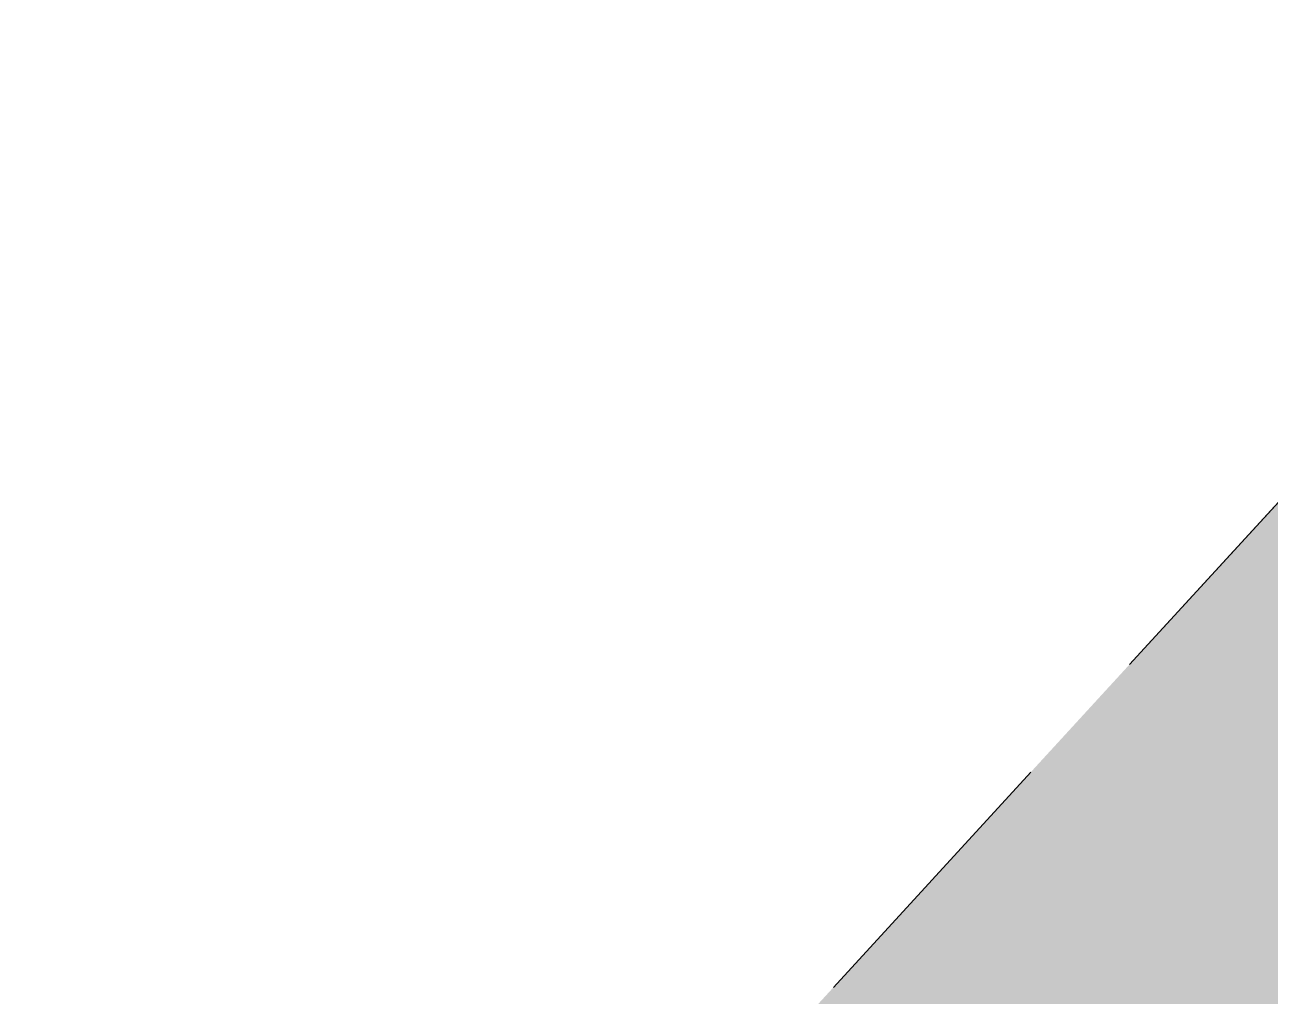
# Model space of a CAD drawing. Header units: inches. Extents: x 248001 to 248864, y 535757 to 536301.
# Drawn here: x 248028.19 to 248055.28, y 536141.14 to 536162.26 of the extents above; entities that cross this region are included whole.
import ezdxf

# ---------------------------------------------------------------- set-up
doc = ezdxf.new("R2010")
doc.units = ezdxf.units.IN
doc.header["$MEASUREMENT"] = 0
doc.linetypes.add('DASHED2', pattern=[9.525, 6.35, -3.175])
doc.layers.add('E1 precinct', color=88, linetype='Continuous')
doc.layers.add('SURVEYED_BOUNDARY', color=7, linetype='DASHED2', lineweight=70)

msp = doc.modelspace()

# ---------------------------------------------------------------- hatches: boundary and pattern name
at = {"layer": 'E1 precinct', "transparency": 33554572}
h = msp.add_hatch(color=256, dxfattribs=at)
h.dxf.hatch_style = 1
h.paths.add_polyline_path([(248125.881, 536173.511), (248142.626, 536189.548), (248165.536, 536210.549), (248187.46, 536231.75), (248215.159, 536251.979), (248225.404, 536256.075), (248238.564, 536259.209), (248227.215, 536257.452), (248219.508, 536256.259), (248212.302, 536255.144), (248209.894, 536255.97), (248178.196, 536238.127), (248177.394, 536238.306), (248174.941, 536236.346), (248163.608, 536220.002), (248154.191, 536212.222), (248143.268, 536204.986), (248127.391, 536192.578), (248118.529, 536189.279), (248115.391, 536187.244), (248109.852, 536182.619), (248101.559, 536174.023), (248085.757, 536167.303), (248070.27, 536162), (248059.708, 536156.564), (248056.51, 536153.029), (248043.62, 536138.982), (248033.15, 536127.572), (248051.857, 536130.118), (248095.144, 536147.558), (248113.598, 536162.26)])
h = msp.add_hatch(color=256, dxfattribs=at)
h.dxf.hatch_style = 1
h.paths.add_polyline_path([(248125.881, 536173.511), (248142.626, 536189.548), (248165.536, 536210.549), (248187.46, 536231.75), (248215.159, 536251.979), (248225.404, 536256.075), (248238.564, 536259.209), (248227.215, 536257.452), (248219.508, 536256.259), (248212.302, 536255.144), (248209.894, 536255.97), (248178.196, 536238.127), (248177.394, 536238.306), (248174.941, 536236.346), (248163.608, 536220.002), (248154.191, 536212.222), (248143.268, 536204.986), (248127.391, 536192.578), (248118.529, 536189.279), (248115.391, 536187.244), (248109.852, 536182.619), (248101.559, 536174.023), (248085.757, 536167.303), (248070.27, 536162), (248059.708, 536156.564), (248056.51, 536153.029), (248043.62, 536138.982), (248033.15, 536127.572), (248051.857, 536130.118), (248095.144, 536147.558), (248113.598, 536162.26)])

# ---------------------------------------------------------------- linework, layer by layer
at = {"layer": 'SURVEYED_BOUNDARY', "lineweight": 30, "elevation": 2132}
msp.add_lwpolyline([(248085.757, 536167.303), (248070.27, 536162), (248059.708, 536156.564), (248056.51, 536153.029), (248043.62, 536138.982), (248030.731, 536124.935), (248029.245, 536123.316), (248028.256, 536110.973), (248028.855, 536108.695), (248028.975, 536097.387), (248028.215, 536083.492), (248028.189, 536081.562), (248029.549, 536080.052), (248029.079, 536073.997), (248028.787, 536068.062), (248028.623, 536062.214), (248029.255, 536049.61), (248030.121, 536040.822), (248033.304, 536019.727), (248038.952, 535975.126), (248036.176, 535945.375)], dxfattribs=at)
msp.add_lwpolyline([(248085.757, 536167.303), (248070.27, 536162), (248059.708, 536156.564), (248056.51, 536153.029), (248043.62, 536138.982), (248030.731, 536124.935), (248029.245, 536123.316), (248028.256, 536110.973), (248028.855, 536108.695), (248028.975, 536097.387), (248028.215, 536083.492), (248028.189, 536081.562), (248029.549, 536080.052), (248029.079, 536073.997), (248028.787, 536068.062), (248028.623, 536062.214), (248029.255, 536049.61), (248030.121, 536040.822), (248033.304, 536019.727), (248038.952, 535975.126), (248036.176, 535945.375)], dxfattribs=at)
at = {"layer": 'SURVEYED_BOUNDARY', "lineweight": 5, "elevation": 2132}
msp.add_lwpolyline([(248085.757, 536167.303), (248070.27, 536162), (248059.708, 536156.564), (248056.51, 536153.029), (248043.62, 536138.982), (248030.731, 536124.935), (248029.245, 536123.316), (248028.256, 536110.973), (248028.855, 536108.695), (248028.975, 536097.387), (248028.215, 536083.492), (248028.189, 536081.562), (248029.549, 536080.052), (248029.079, 536073.997), (248028.787, 536068.062), (248028.623, 536062.214), (248029.255, 536049.61), (248030.121, 536040.822), (248033.304, 536019.727), (248038.952, 535975.126), (248036.176, 535945.375)], dxfattribs=at)
msp.add_lwpolyline([(248085.757, 536167.303), (248070.27, 536162), (248059.708, 536156.564), (248056.51, 536153.029), (248043.62, 536138.982), (248030.731, 536124.935), (248029.245, 536123.316), (248028.256, 536110.973), (248028.855, 536108.695), (248028.975, 536097.387), (248028.215, 536083.492), (248028.189, 536081.562), (248029.549, 536080.052), (248029.079, 536073.997), (248028.787, 536068.062), (248028.623, 536062.214), (248029.255, 536049.61), (248030.121, 536040.822), (248033.304, 536019.727), (248038.952, 535975.126), (248036.176, 535945.375)], dxfattribs=at)

doc.saveas('drawing.dxf')
